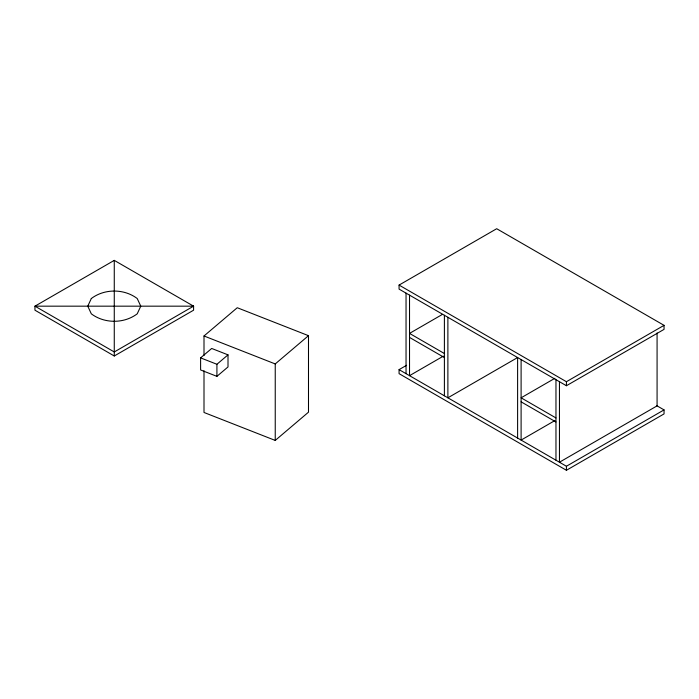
<?xml version="1.0" encoding="UTF-8"?>
<svg xmlns="http://www.w3.org/2000/svg" width="699" height="699" viewBox="0 0 699 699"><rect width="100%" height="100%" fill="white"/><g stroke="black" fill="none" stroke-linecap="round" stroke-linejoin="round"><path stroke-width="1.05" d="M204.003 355.538L204.003 335.983L237.258 307.726L308.495 335.677L308.495 412.174L275.24 440.422L204.003 412.471L204.003 370.741M200.604 357.879L211.692 348.46L228.005 354.856L228.005 366.94L216.917 376.359L200.604 369.954L200.604 357.879L216.917 364.275L228.005 354.856M275.24 440.422L275.24 363.934L308.495 335.677M114.269 260.377L34.95 306.171L34.95 310.199L114.269 355.992L193.588 310.199L193.588 306.171L114.269 260.377L114.269 355.992M399.068 285.087L496.692 228.722L664.05 325.341L664.05 329.369L566.426 385.734L399.068 289.106L399.068 285.087L566.426 381.706L664.05 325.341M442.38 314.428L409.527 333.397L444.398 353.528M656.483 405.525L664.05 409.894L664.05 413.913L566.426 470.278L399.068 373.659L399.068 369.631L406.582 365.297M443.323 356.158L409.527 375.669L409.527 295.153M517.347 357.705L447.884 397.81L447.884 317.294M554.892 378.299L521.105 397.81L555.967 417.941M554.892 420.571L521.105 440.082L521.105 359.566M399.068 369.631L566.426 466.25L664.05 409.894M204.003 335.983L275.24 363.934M409.527 337.425L444.398 357.556M521.105 401.838L555.967 421.969M657.077 332.96L657.077 405.866L559.453 462.222L559.453 381.706M566.426 381.706L566.426 385.734M566.426 466.25L566.426 470.278M555.967 379.697L555.967 460.213M517.61 357.547L517.61 438.072M444.398 315.275L444.398 395.8M406.04 293.134L406.04 373.659M216.917 364.275L216.917 376.359M91.316 298.525L87.768 306.171L91.316 313.825C104.466 323.768 124.073 323.768 137.222 313.825L140.77 306.171L137.222 298.525C124.073 288.573 104.466 288.573 91.316 298.525M193.588 306.171L114.269 351.964L34.95 306.171L193.588 306.171"/></g></svg>
